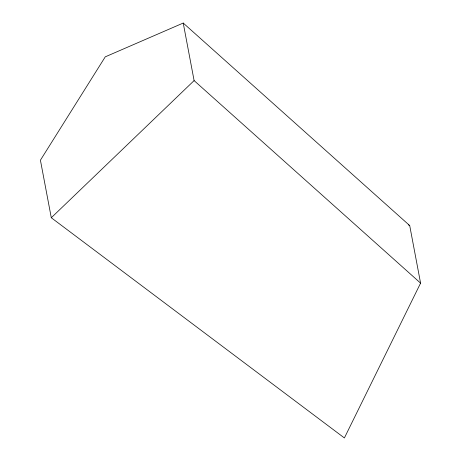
<?xml version="1.0" encoding="UTF-8"?>
<svg xmlns="http://www.w3.org/2000/svg" width="461" height="461" viewBox="0 0 461 461"><rect width="100%" height="100%" fill="white"/><g stroke="black" fill="none" stroke-linecap="round" stroke-linejoin="round"><path stroke-width="0.69" d="M420.582 283.135L344.39 437.95L51.292 217.748L40.418 160.198L105.252 56.847L183.224 23.05L409.708 225.579L420.582 283.135L194.104 80.6L183.224 23.05M51.292 217.748L194.104 80.6M408.446 224.882L409.708 225.579"/></g></svg>
